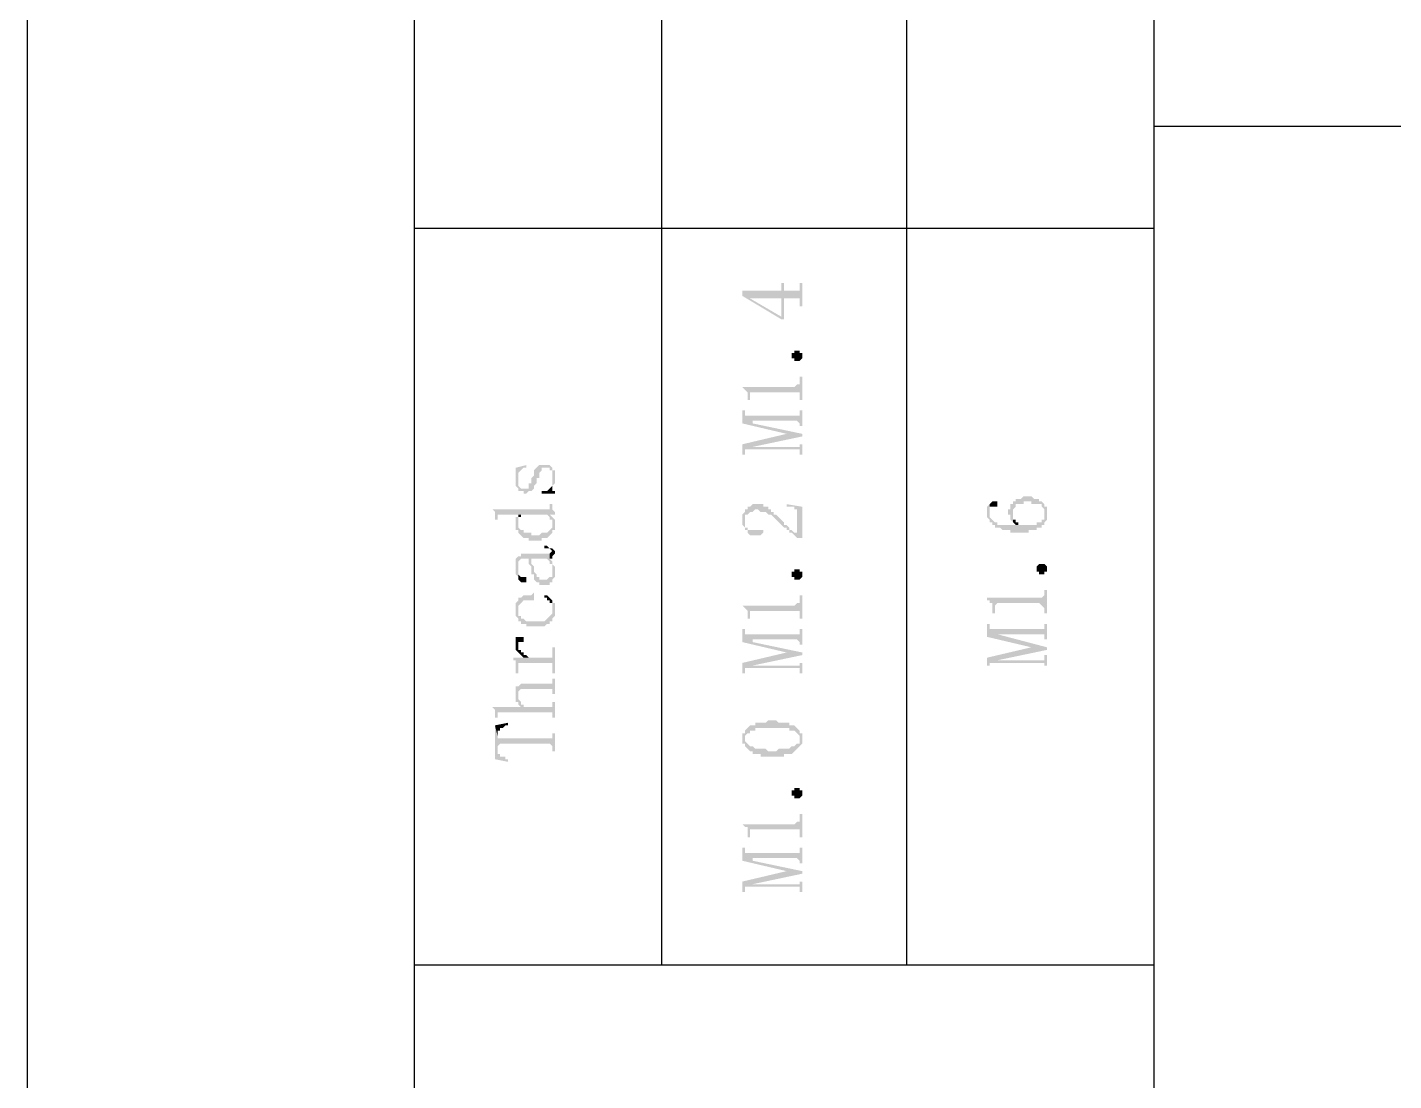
# Model space of a CAD drawing. Header units: inches. Extents: x 3613 to 8393, y -2205 to -794.
# Drawn here: x 7005.62 to 7029.31, y -1405.25 to -1386.99 of the extents above; entities that cross this region are included whole.
import ezdxf

# ---------------------------------------------------------------- set-up
doc = ezdxf.new("R2010")
doc.units = ezdxf.units.IN
doc.header["$MEASUREMENT"] = 0

msp = doc.modelspace()

# ---------------------------------------------------------------- hatches: boundary and pattern name
at = {"transparency": 33554559}
for points in [[(7018.017, -1391.556), (7018.017, -1391.646), (7018.693, -1392.052), (7018.739, -1392.052), (7018.739, -1391.691), (7019.009, -1391.691), (7019.009, -1391.827), (7019.055, -1391.827), (7019.055, -1391.42), (7019.009, -1391.42), (7019.009, -1391.511), (7019.009, -1391.556), (7018.739, -1391.556), (7018.739, -1391.42), (7018.693, -1391.42), (7018.693, -1392.007), (7018.152, -1391.691), (7018.152, -1391.691)], [(7018.017, -1391.556), (7018.152, -1391.691), (7018.693, -1391.691), (7018.693, -1392.007), (7018.693, -1391.556)], [(7019.055, -1392.684), (7019.055, -1392.729), (7019.055, -1392.729), (7019.009, -1392.774), (7018.919, -1392.774), (7018.919, -1392.729), (7018.874, -1392.729), (7018.874, -1392.684), (7018.874, -1392.639), (7018.919, -1392.639), (7018.919, -1392.594), (7019.009, -1392.594), (7019.009, -1392.639), (7019.055, -1392.639), (7019.055, -1392.684)], [(7018.017, -1393.226), (7018.017, -1393.226), (7018.062, -1393.271), (7018.062, -1393.271), (7018.107, -1393.316), (7018.107, -1393.361), (7018.107, -1393.451), (7018.152, -1393.451), (7018.152, -1393.316), (7019.009, -1393.316), (7019.009, -1393.361), (7019.009, -1393.451), (7019.055, -1393.451), (7019.055, -1393.045), (7019.009, -1393.045), (7019.009, -1393.135), (7019.009, -1393.18), (7018.964, -1393.18), (7018.919, -1393.226)], [(7018.017, -1393.632), (7018.017, -1393.857), (7018.784, -1394.038), (7018.784, -1394.038), (7019.055, -1394.083), (7019.055, -1394.038), (7018.197, -1393.857), (7018.197, -1393.812), (7018.107, -1393.722), (7018.062, -1393.722), (7018.062, -1393.632)], [(7018.107, -1393.722), (7018.197, -1393.812), (7018.964, -1393.812), (7019.009, -1393.857), (7019.009, -1393.903), (7019.055, -1393.903), (7019.055, -1393.632), (7019.009, -1393.632), (7019.009, -1393.677), (7019.009, -1393.722), (7018.964, -1393.722)], [(7018.017, -1394.219), (7018.017, -1394.399), (7018.062, -1394.399), (7018.062, -1394.354), (7018.062, -1394.309), (7018.107, -1394.309), (7018.197, -1394.264), (7019.055, -1394.083), (7018.784, -1394.038)], [(7018.107, -1394.309), (7019.009, -1394.309), (7019.009, -1394.399), (7019.055, -1394.399), (7019.055, -1394.219), (7019.009, -1394.219), (7019.009, -1394.264), (7018.197, -1394.264)], [(7014.09, -1394.625), (7014.09, -1394.67), (7014.135, -1394.986), (7014.135, -1394.805), (7014.135, -1394.76), (7014.135, -1394.715), (7014.18, -1394.67), (7014.18, -1394.67), (7014.225, -1394.625), (7014.271, -1394.625), (7014.271, -1394.58)], [(7014.09, -1394.805), (7014.09, -1394.896), (7014.09, -1394.941), (7014.135, -1394.986), (7014.09, -1394.67), (7014.09, -1394.715)], [(7014.135, -1394.986), (7014.135, -1395.031), (7014.225, -1395.031), (7014.225, -1395.076), (7014.271, -1395.076), (7014.316, -1395.031), (7014.361, -1395.031), (7014.406, -1394.986), (7014.406, -1394.941), (7014.406, -1394.941), (7014.451, -1394.896), (7014.451, -1394.85), (7014.451, -1394.805), (7014.496, -1394.805), (7014.496, -1394.715), (7014.496, -1394.715), (7014.541, -1394.67), (7014.541, -1394.625), (7014.677, -1394.625), (7014.677, -1394.67), (7014.722, -1394.67), (7014.722, -1394.715), (7014.722, -1394.986), (7014.722, -1394.941), (7014.767, -1394.896), (7014.767, -1394.805), (7014.767, -1394.67), (7014.722, -1394.67), (7014.722, -1394.625), (7014.722, -1394.625), (7014.677, -1394.58), (7014.496, -1394.58), (7014.451, -1394.625), (7014.451, -1394.625), (7014.406, -1394.67), (7014.406, -1394.715), (7014.406, -1394.76), (7014.361, -1394.805), (7014.361, -1394.85), (7014.361, -1394.896), (7014.316, -1394.896), (7014.316, -1394.986), (7014.18, -1394.986), (7014.135, -1394.941), (7014.135, -1394.896), (7014.135, -1394.805)], [(7014.541, -1395.031), (7014.541, -1395.076), (7014.767, -1395.076), (7014.767, -1395.031), (7014.722, -1395.031), (7014.722, -1394.805), (7014.722, -1394.85), (7014.722, -1394.941), (7014.722, -1394.941), (7014.677, -1394.986), (7014.677, -1394.986), (7014.632, -1395.031), (7014.586, -1395.031)], [(7022.62, -1395.392), (7022.62, -1395.437), (7022.665, -1395.437), (7022.665, -1395.527), (7022.665, -1395.527), (7022.71, -1395.572), (7022.71, -1395.392), (7022.71, -1395.347), (7022.71, -1395.347), (7022.755, -1395.302), (7022.755, -1395.257), (7022.891, -1395.257), (7022.891, -1395.211), (7023.026, -1395.211), (7023.026, -1395.257), (7023.207, -1395.257), (7023.207, -1395.302), (7023.207, -1395.302), (7023.252, -1395.347), (7023.252, -1395.572), (7023.297, -1395.527), (7023.297, -1395.437), (7023.297, -1395.392), (7023.297, -1395.302), (7023.252, -1395.302), (7023.252, -1395.257), (7023.252, -1395.257), (7023.207, -1395.211), (7023.162, -1395.211), (7023.162, -1395.166), (7023.071, -1395.166), (7023.026, -1395.121), (7022.891, -1395.121), (7022.846, -1395.166), (7022.755, -1395.166), (7022.755, -1395.211), (7022.71, -1395.211), (7022.71, -1395.257), (7022.665, -1395.257), (7022.665, -1395.302), (7022.665, -1395.347), (7022.62, -1395.347)], [(7013.684, -1395.347), (7013.684, -1395.347), (7013.729, -1395.392), (7013.729, -1395.437), (7013.729, -1395.527), (7013.774, -1395.527), (7013.774, -1395.437), (7014.18, -1395.437), (7014.18, -1395.482), (7014.18, -1395.437), (7014.767, -1395.437), (7014.767, -1395.392), (7014.767, -1395.392), (7014.722, -1395.347), (7014.722, -1395.302), (7014.722, -1395.257), (7014.677, -1395.257), (7014.677, -1395.302), (7014.677, -1395.347), (7014.632, -1395.347)], [(7018.017, -1395.527), (7018.017, -1395.572), (7018.017, -1395.618), (7018.062, -1395.663), (7018.062, -1395.527), (7018.062, -1395.437), (7018.107, -1395.437), (7018.152, -1395.392), (7018.197, -1395.392), (7018.242, -1395.347), (7018.287, -1395.347), (7018.332, -1395.392), (7018.423, -1395.392), (7018.468, -1395.437), (7018.513, -1395.437), (7018.558, -1395.482), (7018.558, -1395.482), (7018.603, -1395.527), (7018.603, -1395.527), (7018.648, -1395.572), (7018.648, -1395.572), (7018.693, -1395.618), (7018.693, -1395.618), (7018.739, -1395.663), (7018.784, -1395.663), (7018.784, -1395.708), (7018.829, -1395.708), (7018.829, -1395.753), (7018.874, -1395.753), (7018.919, -1395.798), (7018.919, -1395.798), (7018.964, -1395.843), (7018.964, -1395.753), (7018.919, -1395.753), (7018.874, -1395.708), (7018.829, -1395.708), (7018.829, -1395.663), (7018.829, -1395.663), (7018.784, -1395.618), (7018.739, -1395.618), (7018.739, -1395.572), (7018.739, -1395.572), (7018.693, -1395.527), (7018.693, -1395.527), (7018.648, -1395.482), (7018.648, -1395.482), (7018.603, -1395.437), (7018.558, -1395.437), (7018.558, -1395.392), (7018.513, -1395.392), (7018.513, -1395.347), (7018.468, -1395.347), (7018.468, -1395.302), (7018.378, -1395.302), (7018.378, -1395.257), (7018.197, -1395.257), (7018.152, -1395.302), (7018.107, -1395.302), (7018.107, -1395.347), (7018.062, -1395.347), (7018.062, -1395.392), (7018.062, -1395.392), (7018.017, -1395.437), (7018.017, -1395.482), (7018.017, -1395.482)], [(7018.784, -1395.257), (7018.784, -1395.302), (7018.919, -1395.302), (7018.919, -1395.347), (7018.964, -1395.347), (7018.964, -1395.843), (7019.055, -1395.843), (7019.055, -1395.302)], [(7022.259, -1395.392), (7022.259, -1395.437), (7022.259, -1395.482), (7022.304, -1395.527), (7022.304, -1395.572), (7022.349, -1395.572), (7022.349, -1395.618), (7022.394, -1395.618), (7022.394, -1395.663), (7022.485, -1395.663), (7022.53, -1395.708), (7022.665, -1395.708), (7022.665, -1395.753), (7022.981, -1395.753), (7022.981, -1395.708), (7023.116, -1395.708), (7023.116, -1395.663), (7023.207, -1395.663), (7023.207, -1395.618), (7023.252, -1395.618), (7023.252, -1395.572), (7023.252, -1395.437), (7023.252, -1395.527), (7023.207, -1395.527), (7023.207, -1395.572), (7023.116, -1395.572), (7023.116, -1395.618), (7022.439, -1395.618), (7022.439, -1395.572), (7022.394, -1395.572), (7022.349, -1395.527), (7022.349, -1395.527), (7022.304, -1395.482), (7022.304, -1395.437), (7022.304, -1395.257), (7022.259, -1395.302), (7022.259, -1395.347)], [(7022.304, -1395.257), (7022.304, -1395.392), (7022.304, -1395.302), (7022.439, -1395.302), (7022.439, -1395.211), (7022.349, -1395.211)], [(7022.71, -1395.572), (7022.71, -1395.572), (7022.755, -1395.618), (7022.801, -1395.618), (7022.801, -1395.572), (7022.755, -1395.572), (7022.755, -1395.527), (7022.71, -1395.527), (7022.71, -1395.482), (7022.71, -1395.392)], [(7014.09, -1395.618), (7014.09, -1395.663), (7014.09, -1395.708), (7014.135, -1395.708), (7014.135, -1395.753), (7014.135, -1395.753), (7014.18, -1395.798), (7014.18, -1395.798), (7014.225, -1395.843), (7014.316, -1395.843), (7014.316, -1395.888), (7014.541, -1395.888), (7014.541, -1395.843), (7014.632, -1395.843), (7014.677, -1395.798), (7014.677, -1395.798), (7014.722, -1395.753), (7014.722, -1395.618), (7014.722, -1395.663), (7014.722, -1395.663), (7014.677, -1395.708), (7014.677, -1395.708), (7014.632, -1395.753), (7014.541, -1395.753), (7014.496, -1395.798), (7014.361, -1395.798), (7014.361, -1395.753), (7014.225, -1395.753), (7014.225, -1395.708), (7014.18, -1395.708), (7014.135, -1395.663), (7014.135, -1395.482), (7014.09, -1395.482), (7014.09, -1395.527), (7014.09, -1395.572)], [(7014.135, -1395.482), (7014.135, -1395.572), (7014.135, -1395.482), (7014.18, -1395.482), (7014.18, -1395.437), (7014.135, -1395.437)], [(7014.632, -1395.437), (7014.677, -1395.482), (7014.677, -1395.527), (7014.722, -1395.527), (7014.722, -1395.753), (7014.722, -1395.708), (7014.767, -1395.708), (7014.767, -1395.663), (7014.767, -1395.618), (7014.767, -1395.572), (7014.767, -1395.527), (7014.722, -1395.482), (7014.722, -1395.482), (7014.677, -1395.437)], [(7018.062, -1395.663), (7018.062, -1395.708), (7018.107, -1395.708), (7018.107, -1395.753), (7018.107, -1395.753), (7018.152, -1395.798), (7018.332, -1395.798), (7018.378, -1395.753), (7018.378, -1395.708), (7018.107, -1395.708), (7018.107, -1395.663), (7018.062, -1395.663), (7018.062, -1395.572), (7018.062, -1395.572)], [(7014.09, -1396.34), (7014.09, -1396.385), (7014.09, -1396.475), (7014.09, -1396.475), (7014.135, -1396.52), (7014.135, -1396.34), (7014.135, -1396.249), (7014.135, -1396.249), (7014.18, -1396.204), (7014.316, -1396.204), (7014.316, -1396.295), (7014.361, -1396.34), (7014.361, -1396.385), (7014.361, -1396.204), (7014.632, -1396.204), (7014.677, -1396.249), (7014.677, -1396.295), (7014.722, -1396.295), (7014.722, -1396.385), (7014.722, -1396.43), (7014.722, -1396.249), (7014.722, -1396.249), (7014.677, -1396.204), (7014.677, -1396.114), (7014.18, -1396.114), (7014.18, -1396.159), (7014.135, -1396.159), (7014.09, -1396.204)], [(7014.586, -1395.979), (7014.586, -1396.024), (7014.677, -1396.024), (7014.722, -1396.069), (7014.722, -1396.204), (7014.722, -1396.159), (7014.722, -1396.159), (7014.767, -1396.114), (7014.767, -1396.069), (7014.722, -1396.024), (7014.677, -1396.024), (7014.632, -1395.979)], [(7014.677, -1396.114), (7014.677, -1396.204), (7014.722, -1396.204), (7014.722, -1396.069), (7014.722, -1396.069)], [(7014.135, -1396.52), (7014.135, -1396.565), (7014.135, -1396.565), (7014.18, -1396.611), (7014.271, -1396.611), (7014.271, -1396.565), (7014.271, -1396.52), (7014.18, -1396.52), (7014.135, -1396.475), (7014.135, -1396.34)], [(7014.361, -1396.385), (7014.361, -1396.475), (7014.406, -1396.475), (7014.406, -1396.52), (7014.406, -1396.565), (7014.406, -1396.565), (7014.451, -1396.611), (7014.496, -1396.611), (7014.496, -1396.656), (7014.677, -1396.656), (7014.677, -1396.611), (7014.722, -1396.611), (7014.722, -1396.565), (7014.722, -1396.565), (7014.767, -1396.52), (7014.767, -1396.43), (7014.767, -1396.385), (7014.767, -1396.34), (7014.722, -1396.295), (7014.722, -1396.475), (7014.722, -1396.52), (7014.677, -1396.52), (7014.632, -1396.565), (7014.496, -1396.565), (7014.496, -1396.52), (7014.451, -1396.52), (7014.451, -1396.475), (7014.451, -1396.475), (7014.406, -1396.43), (7014.406, -1396.385), (7014.406, -1396.34), (7014.361, -1396.295), (7014.361, -1396.204)], [(7023.297, -1396.385), (7023.297, -1396.43), (7023.252, -1396.43), (7023.252, -1396.475), (7023.162, -1396.475), (7023.162, -1396.43), (7023.116, -1396.43), (7023.116, -1396.385), (7023.116, -1396.34), (7023.116, -1396.34), (7023.162, -1396.295), (7023.252, -1396.295), (7023.297, -1396.34), (7023.297, -1396.385)], [(7019.055, -1396.475), (7019.055, -1396.52), (7019.055, -1396.52), (7019.009, -1396.565), (7018.919, -1396.565), (7018.919, -1396.52), (7018.874, -1396.52), (7018.874, -1396.475), (7018.874, -1396.43), (7018.919, -1396.43), (7018.919, -1396.385), (7019.009, -1396.385), (7019.009, -1396.43), (7019.055, -1396.43), (7019.055, -1396.475)], [(7014.09, -1396.972), (7014.135, -1397.062), (7014.135, -1397.017), (7014.135, -1397.017), (7014.18, -1396.972), (7014.18, -1396.972), (7014.225, -1396.926), (7014.406, -1396.926), (7014.406, -1397.378), (7014.586, -1397.378), (7014.632, -1397.333), (7014.677, -1397.333), (7014.677, -1397.288), (7014.722, -1397.288), (7014.722, -1397.242), (7014.722, -1397.242), (7014.767, -1397.197), (7014.767, -1397.152), (7014.767, -1397.062), (7014.767, -1397.017), (7014.767, -1396.972), (7014.722, -1396.972), (7014.722, -1396.926), (7014.722, -1397.062), (7014.722, -1397.152), (7014.722, -1397.152), (7014.677, -1397.197), (7014.677, -1397.197), (7014.632, -1397.242), (7014.632, -1397.242), (7014.586, -1397.288), (7014.406, -1397.288), (7014.406, -1396.791), (7014.406, -1396.791), (7014.361, -1396.836), (7014.225, -1396.836), (7014.18, -1396.881), (7014.135, -1396.881), (7014.135, -1396.926), (7014.135, -1396.926)], [(7014.586, -1396.881), (7014.632, -1396.881), (7014.632, -1396.926), (7014.677, -1396.926), (7014.677, -1396.972), (7014.722, -1396.972), (7014.722, -1397.017), (7014.722, -1397.062), (7014.722, -1396.926), (7014.722, -1396.926), (7014.677, -1396.881), (7014.677, -1396.881), (7014.632, -1396.836), (7014.586, -1396.836)], [(7018.017, -1397.017), (7018.017, -1397.017), (7018.062, -1397.062), (7018.062, -1397.062), (7018.107, -1397.107), (7018.107, -1397.152), (7018.107, -1397.242), (7018.152, -1397.242), (7018.152, -1397.107), (7019.009, -1397.107), (7019.009, -1397.152), (7019.009, -1397.242), (7019.055, -1397.242), (7019.055, -1396.836), (7019.009, -1396.836), (7019.009, -1396.926), (7019.009, -1396.972), (7018.964, -1396.972), (7018.919, -1397.017)], [(7022.259, -1396.881), (7022.259, -1396.926), (7022.304, -1396.926), (7022.304, -1396.972), (7022.349, -1396.972), (7022.349, -1397.017), (7022.349, -1397.152), (7022.394, -1397.152), (7022.394, -1397.017), (7022.394, -1397.017), (7022.439, -1396.972), (7023.162, -1396.972), (7023.207, -1397.017), (7023.207, -1397.017), (7023.252, -1397.062), (7023.252, -1397.152), (7023.297, -1397.152), (7023.297, -1396.746), (7023.252, -1396.746), (7023.252, -1396.836), (7023.252, -1396.836), (7023.207, -1396.881), (7023.162, -1396.881)], [(7014.09, -1397.107), (7014.09, -1397.197), (7014.09, -1397.197), (7014.135, -1397.242), (7014.135, -1397.288), (7014.18, -1397.288), (7014.18, -1397.333), (7014.271, -1397.333), (7014.271, -1397.378), (7014.406, -1397.378), (7014.406, -1397.288), (7014.271, -1397.288), (7014.225, -1397.242), (7014.18, -1397.242), (7014.18, -1397.197), (7014.135, -1397.197), (7014.135, -1397.152), (7014.135, -1397.062), (7014.09, -1396.972), (7014.09, -1397.017), (7014.09, -1397.062)], [(7014.09, -1397.649), (7014.09, -1397.739), (7014.09, -1397.784), (7014.135, -1397.829), (7014.135, -1397.694), (7014.135, -1397.649), (7014.225, -1397.649), (7014.225, -1397.603), (7014.225, -1397.558), (7014.09, -1397.558), (7014.09, -1397.603)], [(7018.017, -1397.423), (7018.017, -1397.649), (7018.784, -1397.829), (7018.784, -1397.829), (7019.055, -1397.874), (7019.055, -1397.829), (7018.197, -1397.649), (7018.197, -1397.603), (7018.107, -1397.513), (7018.062, -1397.513), (7018.062, -1397.423)], [(7018.107, -1397.513), (7018.197, -1397.603), (7018.964, -1397.603), (7019.009, -1397.649), (7019.009, -1397.694), (7019.055, -1397.694), (7019.055, -1397.423), (7019.009, -1397.423), (7019.009, -1397.468), (7019.009, -1397.513), (7018.964, -1397.513)], [(7022.259, -1397.333), (7022.259, -1397.558), (7023.026, -1397.739), (7023.026, -1397.739), (7023.297, -1397.784), (7023.297, -1397.739), (7022.439, -1397.513), (7022.439, -1397.513), (7022.349, -1397.423), (7022.304, -1397.423), (7022.304, -1397.378), (7022.304, -1397.333)], [(7022.349, -1397.423), (7022.439, -1397.513), (7023.252, -1397.513), (7023.252, -1397.558), (7023.252, -1397.603), (7023.297, -1397.603), (7023.297, -1397.333), (7023.252, -1397.333), (7023.252, -1397.378), (7023.252, -1397.423), (7023.207, -1397.423)], [(7014.045, -1397.919), (7014.045, -1397.964), (7014.09, -1397.964), (7014.09, -1398.055), (7014.09, -1398.1), (7014.09, -1398.19), (7014.135, -1398.19), (7014.135, -1398.055), (7014.135, -1398.01), (7014.722, -1398.01), (7014.722, -1398.055), (7014.722, -1398.19), (7014.767, -1398.19), (7014.767, -1397.739), (7014.722, -1397.739), (7014.722, -1397.874), (7014.722, -1397.919), (7014.271, -1397.919)], [(7014.135, -1397.829), (7014.135, -1397.829), (7014.18, -1397.874), (7014.18, -1397.874), (7014.225, -1397.919), (7014.316, -1397.919), (7014.271, -1397.874), (7014.225, -1397.874), (7014.225, -1397.829), (7014.18, -1397.829), (7014.18, -1397.784), (7014.135, -1397.784), (7014.135, -1397.739), (7014.135, -1397.694)], [(7022.259, -1397.919), (7022.259, -1398.055), (7022.304, -1398.055), (7022.304, -1398.01), (7022.349, -1398.01), (7022.439, -1397.964), (7023.297, -1397.784), (7023.026, -1397.739)], [(7018.017, -1398.01), (7018.017, -1398.19), (7018.062, -1398.19), (7018.062, -1398.145), (7018.062, -1398.1), (7018.107, -1398.1), (7018.197, -1398.055), (7019.055, -1397.874), (7018.784, -1397.829)], [(7018.107, -1398.1), (7019.009, -1398.1), (7019.009, -1398.19), (7019.055, -1398.19), (7019.055, -1398.01), (7019.009, -1398.01), (7019.009, -1398.055), (7018.197, -1398.055)], [(7022.349, -1398.01), (7023.252, -1398.01), (7023.252, -1398.055), (7023.297, -1398.055), (7023.297, -1397.874), (7023.252, -1397.874), (7023.252, -1397.919), (7023.252, -1397.964), (7022.439, -1397.964)], [(7014.09, -1398.551), (7014.09, -1398.596), (7014.09, -1398.687), (7014.135, -1398.687), (7014.135, -1398.732), (7014.135, -1398.732), (7014.18, -1398.777), (7014.18, -1398.777), (7014.225, -1398.732), (7014.18, -1398.732), (7014.18, -1398.687), (7014.18, -1398.687), (7014.135, -1398.641), (7014.135, -1398.416), (7014.09, -1398.416), (7014.09, -1398.506), (7014.09, -1398.506)], [(7014.135, -1398.416), (7014.135, -1398.551), (7014.135, -1398.506), (7014.18, -1398.461), (7014.722, -1398.461), (7014.722, -1398.551), (7014.767, -1398.551), (7014.767, -1398.28), (7014.722, -1398.28), (7014.722, -1398.326), (7014.722, -1398.371), (7014.18, -1398.371)], [(7013.684, -1398.777), (7013.684, -1398.777), (7013.729, -1398.822), (7013.729, -1398.867), (7013.729, -1398.957), (7013.774, -1398.957), (7013.774, -1398.912), (7013.774, -1398.867), (7014.722, -1398.867), (7014.722, -1398.957), (7014.767, -1398.957), (7014.767, -1398.687), (7014.722, -1398.687), (7014.722, -1398.732), (7014.722, -1398.777), (7014.225, -1398.777), (7014.225, -1398.732), (7014.18, -1398.777)], [(7013.729, -1399.093), (7013.774, -1399.273), (7013.774, -1399.183), (7013.819, -1399.183), (7013.819, -1399.138), (7013.864, -1399.138), (7013.909, -1399.093), (7013.955, -1399.093), (7013.955, -1399.048)], [(7013.729, -1399.093), (7013.729, -1399.68), (7013.955, -1399.725), (7013.955, -1399.68), (7013.909, -1399.68), (7013.909, -1399.634), (7013.819, -1399.634), (7013.819, -1399.589), (7013.774, -1399.589), (7013.774, -1399.499), (7013.774, -1399.273)], [(7018.017, -1399.318), (7018.017, -1399.409), (7018.062, -1399.409), (7018.062, -1399.454), (7018.062, -1399.318), (7018.062, -1399.273), (7018.062, -1399.273), (7018.107, -1399.228), (7018.152, -1399.228), (7018.152, -1399.183), (7018.242, -1399.183), (7018.242, -1399.138), (7018.829, -1399.138), (7018.829, -1399.183), (7018.919, -1399.183), (7018.964, -1399.228), (7018.964, -1399.228), (7019.009, -1399.273), (7019.009, -1399.318), (7019.009, -1399.183), (7019.009, -1399.183), (7018.964, -1399.138), (7018.964, -1399.138), (7018.919, -1399.093), (7018.829, -1399.093), (7018.829, -1399.048), (7018.648, -1399.048), (7018.603, -1399.003), (7018.468, -1399.003), (7018.423, -1399.048), (7018.242, -1399.048), (7018.242, -1399.093), (7018.152, -1399.093), (7018.107, -1399.138), (7018.107, -1399.138), (7018.062, -1399.183), (7018.062, -1399.228), (7018.017, -1399.228)], [(7018.062, -1399.454), (7018.107, -1399.499), (7018.107, -1399.499), (7018.152, -1399.544), (7018.197, -1399.544), (7018.197, -1399.589), (7018.332, -1399.589), (7018.332, -1399.634), (7018.739, -1399.634), (7018.739, -1399.589), (7018.874, -1399.589), (7018.919, -1399.544), (7018.919, -1399.544), (7018.964, -1399.499), (7018.964, -1399.499), (7019.009, -1399.454), (7019.009, -1399.454), (7019.055, -1399.409), (7019.055, -1399.364), (7019.055, -1399.318), (7019.055, -1399.273), (7019.055, -1399.228), (7019.009, -1399.228), (7019.009, -1399.183), (7019.009, -1399.364), (7019.009, -1399.409), (7018.964, -1399.409), (7018.919, -1399.454), (7018.874, -1399.454), (7018.829, -1399.499), (7018.648, -1399.499), (7018.603, -1399.544), (7018.468, -1399.544), (7018.423, -1399.499), (7018.242, -1399.499), (7018.197, -1399.454), (7018.152, -1399.454), (7018.107, -1399.409), (7018.107, -1399.409), (7018.062, -1399.364), (7018.062, -1399.318)], [(7013.774, -1399.273), (7013.774, -1399.499), (7013.774, -1399.454), (7013.774, -1399.454), (7013.819, -1399.409), (7014.677, -1399.409), (7014.722, -1399.454), (7014.722, -1399.544), (7014.767, -1399.544), (7014.767, -1399.228), (7014.722, -1399.228), (7014.722, -1399.273), (7014.722, -1399.318), (7013.774, -1399.318)], [(7019.055, -1400.266), (7019.055, -1400.311), (7019.055, -1400.311), (7019.009, -1400.356), (7018.919, -1400.356), (7018.919, -1400.311), (7018.874, -1400.311), (7018.874, -1400.266), (7018.874, -1400.221), (7018.919, -1400.221), (7018.919, -1400.176), (7019.009, -1400.176), (7019.009, -1400.221), (7019.055, -1400.221), (7019.055, -1400.266)], [(7018.017, -1400.808), (7018.017, -1400.808), (7018.062, -1400.853), (7018.107, -1400.853), (7018.107, -1400.898), (7018.107, -1400.943), (7018.107, -1401.033), (7018.152, -1401.033), (7018.152, -1400.898), (7019.009, -1400.898), (7019.009, -1400.943), (7019.009, -1401.033), (7019.055, -1401.033), (7019.055, -1400.627), (7019.009, -1400.627), (7019.009, -1400.718), (7019.009, -1400.763), (7018.964, -1400.763), (7018.919, -1400.808)], [(7018.017, -1401.214), (7018.017, -1401.44), (7018.784, -1401.62), (7018.784, -1401.62), (7019.055, -1401.665), (7019.055, -1401.62), (7018.197, -1401.44), (7018.197, -1401.395), (7018.107, -1401.304), (7018.062, -1401.304), (7018.062, -1401.214)], [(7018.107, -1401.304), (7018.197, -1401.395), (7018.964, -1401.395), (7019.009, -1401.44), (7019.009, -1401.485), (7019.055, -1401.485), (7019.055, -1401.214), (7019.009, -1401.214), (7019.009, -1401.259), (7019.009, -1401.304), (7018.964, -1401.304)], [(7018.017, -1401.801), (7018.017, -1401.981), (7018.062, -1401.981), (7018.062, -1401.936), (7018.062, -1401.891), (7018.107, -1401.891), (7018.197, -1401.846), (7019.055, -1401.665), (7018.784, -1401.62)], [(7018.107, -1401.891), (7019.009, -1401.891), (7019.009, -1401.981), (7019.055, -1401.981), (7019.055, -1401.801), (7019.009, -1401.801), (7019.009, -1401.846), (7018.197, -1401.846)]]:
    msp.add_hatch(color=256, dxfattribs=at).paths.add_polyline_path(points)

# ---------------------------------------------------------------- linework, layer by layer
for p, q in [((7012.33, -1259.827), (7012.33, -1546.568)), ((7025.147, -1388.704), (7421.585, -1388.704))]:
    msp.add_line(p, q)
msp.add_lwpolyline([(7425.623, -1550.827), (7425.623, -1253.827), (7005.623, -1253.827), (7005.623, -1550.827)], close=True)
for points in [[(7025.147, -1259.827), (7025.147, -1546.568)], [(7016.617, -1365.56), (7016.617, -1403.245)], [(7020.86, -1365.56), (7020.86, -1403.245)], [(7012.33, -1390.473), (7025.147, -1390.473)], [(7012.33, -1403.245), (7025.147, -1403.245)]]:
    msp.add_lwpolyline(points)

doc.saveas('drawing.dxf')
